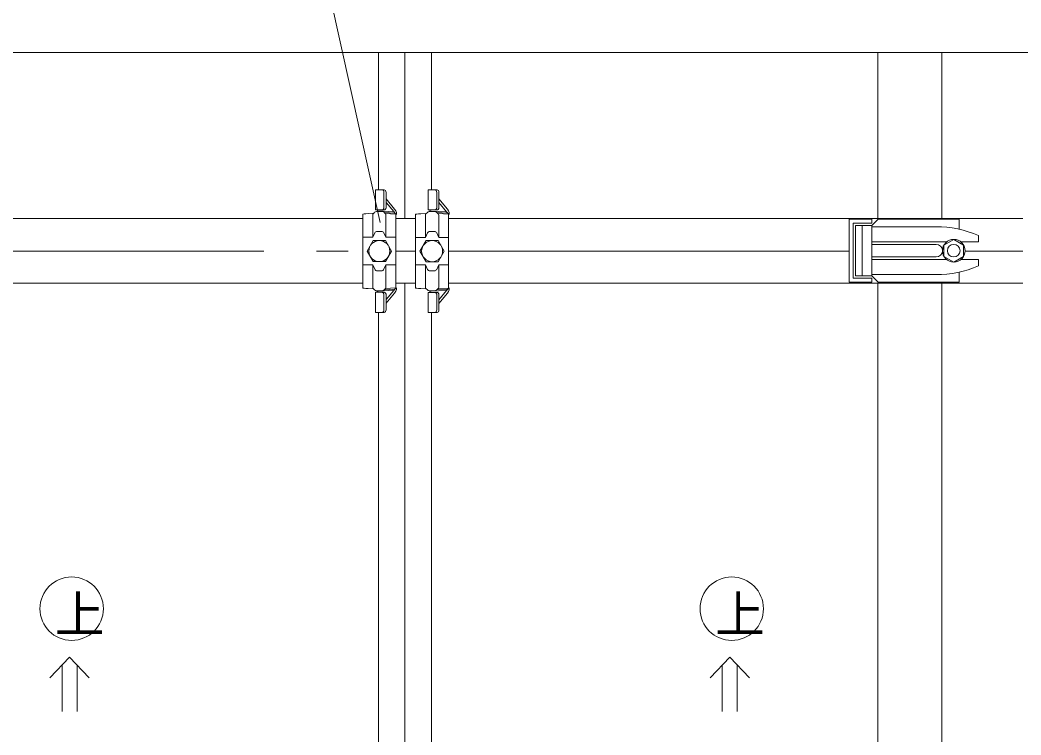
# Model space of a CAD drawing. Units: millimetres, scale not verified. Extents: x -10062 to 10062, y -6938 to 6938.
# Drawn here: x 6411 to 7169, y -887 to -345 of the extents above; entities that cross this region are included whole.
import ezdxf
from ezdxf.enums import TextEntityAlignment as Align

# ---------------------------------------------------------------- set-up
doc = ezdxf.new("R2010")
doc.units = ezdxf.units.MM
doc.header["$LTSCALE"] = 40
doc.linetypes.add('DASHED1', pattern=[1.8, 1.2, -0.6])
doc.linetypes.add('DOUBLE_CHAIN2', pattern=[12.8, 9, -1, 0.6, -0.6, 0.6, -1])
for name, color, linetype, lineweight in [('0-1_(3m)標準ｱﾄﾞﾌﾗッﾄ', 4, 'Continuous', 5), ('0-F__A-8_補助材１', 1, 'Continuous', 9), ('1-3_KANAGU', 2, 'Continuous', 9), ('1-8_ｱﾄﾞﾌﾗッﾄ', 7, 'Continuous', 9), ('1-B_仮囲い', 7, 'Continuous', 9), ('1-C_図面枠', 7, 'Continuous', 9)]:
    doc.layers.add(name, color=color, linetype=linetype, lineweight=lineweight)
doc.styles.add('@ＭＳ ゴシック', font='')
doc.styles.get('@ＭＳ ゴシック').set_extended_font_data('@MS Gothic')

msp = doc.modelspace()

# ---------------------------------------------------------------- linework, layer by layer
at = {"layer": '0-1_(3m)標準ｱﾄﾞﾌﾗッﾄ', "color": 7, "lineweight": 9}
for p, q in [((6682.81, -370.16), (6682.81, -474.05)), ((6702.81, -370.16), (6702.81, -495.86)), ((6722.81, -370.16), (6722.81, -474.1)), ((6702.81, -544.76), (6702.81, -1845.88)), ((6682.81, -566.87), (6682.81, -1824.1)), ((6722.81, -566.92), (6722.81, -1824.15))]:
    msp.add_line(p, q, dxfattribs=at)
at = {"layer": '0-F__A-8_補助材１'}
for p, q in [((7039.39, -496.38), (7039.39, -543.94)), ((7056.52, -496.38), (7039.39, -496.38)), ((7042.24, -499.23), (7042.24, -541.08)), ((7056.52, -499.23), (7042.24, -499.23)), ((7056.52, -501.14), (7061.27, -496.38)), ((7056.52, -496.38), (7056.52, -499.23)), ((7122.64, -496.38), (7061.27, -496.38)), ((7122.64, -496.38), (7122.64, -503.98)), ((7044.14, -501.14), (7044.14, -539.19)), ((7056.52, -501.14), (7044.14, -501.14)), ((7056.52, -501.14), (7056.52, -539.19)), ((7106.16, -502.08), (7056.52, -502.08)), ((7113.13, -513.49), (7056.52, -513.49)), ((7056.52, -515.4), (7105.23, -515.4)), ((7137.27, -513.49), (7123.9, -513.49)), ((7137.27, -508.74), (7137.27, -513.49)), ((7056.52, -524.91), (7105.23, -524.91)), ((7056.52, -526.81), (7113.13, -526.81)), ((7123.9, -526.81), (7137.27, -526.81)), ((7137.27, -526.81), (7137.27, -531.57)), ((7056.52, -538.23), (7106.16, -538.23)), ((7122.64, -536.33), (7122.64, -543.94)), ((7039.39, -543.94), (7056.52, -543.94)), ((7042.24, -541.08), (7056.52, -541.08)), ((7044.14, -539.19), (7056.52, -539.19)), ((7056.52, -539.19), (7061.27, -543.94)), ((7056.52, -541.08), (7056.52, -543.94)), ((7061.27, -543.94), (7122.64, -543.94))]:
    msp.add_line(p, q, dxfattribs=at)
at = {"layer": '0-F__A-8_補助材１', "linetype": 'DASHED1'}
msp.add_line((7049.12, -501.14), (7049.12, -539.19), dxfattribs=at)
at = {"layer": '0-F__A-8_補助材１'}
msp.add_lwpolyline([(7125.93, -515.87), (7118.51, -511.59), (7111.1, -515.87), (7111.1, -524.44), (7118.51, -528.72), (7125.93, -524.44)], close=True, dxfattribs=at)
for radius in [8.56, 4.76]:
    msp.add_circle((7118.51, -520.16), radius, dxfattribs=at)
for centre, radius, start, end in [((7106.01, -578.66), 76.59, 65.915, 90.76), ((7105.23, -520.16), 4.76, 270, 90), ((7106.01, -461.66), 76.59, 269.24, 294.085)]:
    msp.add_arc(centre, radius, start, end, dxfattribs=at)
at = {"layer": '1-3_KANAGU'}
for p, q in [((6680.51, -474.04), (6687.12, -474.04)), ((6680.51, -489.25), (6680.51, -474.04)), ((6686.91, -476.04), (6686.91, -478.97)), ((6688.54, -476.04), (6688.54, -480.92)), ((6720.51, -474.1), (6727.12, -474.1)), ((6720.51, -489.3), (6720.51, -474.1)), ((6726.91, -476.1), (6726.91, -479.02)), ((6728.54, -476.1), (6728.54, -480.98)), ((6695.02, -488.71), (6688.54, -480.92)), ((6694.29, -490.59), (6688.54, -483.68)), ((6735.02, -488.77), (6728.54, -480.98)), ((6734.29, -490.64), (6728.54, -483.74)), ((6670.91, -548.31), (6670.91, -492.6)), ((6674.84, -492.1), (6679.04, -491.85)), ((6679.81, -491.1), (6678.72, -492.16)), ((6680.51, -489.25), (6681.02, -489.25)), ((6682.79, -490.08), (6693.69, -490.78)), ((6687.01, -491.1), (6688.1, -492.16)), ((6687.07, -491.16), (6695.28, -491.69)), ((6687.96, -492.02), (6695.91, -492.53)), ((6695.91, -548.34), (6695.91, -492.53)), ((6710.91, -548.36), (6710.91, -492.66)), ((6714.84, -492.16), (6719.04, -491.9)), ((6719.81, -491.15), (6718.72, -492.21)), ((6720.51, -489.3), (6721.02, -489.3)), ((6722.79, -490.14), (6733.69, -490.84)), ((6727.01, -491.15), (6728.1, -492.21)), ((6727.07, -491.22), (6735.28, -491.75)), ((6727.96, -492.08), (6735.91, -492.59)), ((6735.91, -548.4), (6735.91, -492.59)), ((6678.41, -492.88), (6678.41, -509.99)), ((6688.41, -492.88), (6688.41, -509.99)), ((6718.41, -492.93), (6718.41, -510.04)), ((6728.41, -492.93), (6728.41, -510.04)), ((6679.94, -506.68), (6678.41, -509.99)), ((6681.76, -505.52), (6685.06, -505.52)), ((6719.94, -506.74), (6718.41, -510.04)), ((6721.76, -505.58), (6725.06, -505.58)), ((6670.91, -509.99), (6678.41, -509.99)), ((6710.91, -510.04), (6718.41, -510.04)), ((6670.91, -530.92), (6678.41, -530.92)), ((6679.94, -534.23), (6678.41, -530.92)), ((6678.41, -548.04), (6678.41, -530.92)), ((6681.76, -535.39), (6685.06, -535.39)), ((6688.41, -548.04), (6688.41, -530.92)), ((6710.91, -530.98), (6718.41, -530.98)), ((6719.94, -534.29), (6718.41, -530.98)), ((6718.41, -548.09), (6718.41, -530.98)), ((6721.76, -535.45), (6725.06, -535.45)), ((6728.41, -548.09), (6728.41, -530.98)), ((6674.84, -548.81), (6679.04, -549.06)), ((6679.81, -549.82), (6678.72, -548.76)), ((6680.51, -551.66), (6681.02, -551.66)), ((6680.51, -551.66), (6680.51, -566.86)), ((6682.79, -550.83), (6693.69, -550.12)), ((6687.01, -549.82), (6688.1, -548.76)), ((6687.07, -549.75), (6695.28, -549.22)), ((6687.96, -548.89), (6695.91, -548.38)), ((6694.29, -550.32), (6688.54, -557.23)), ((6695.02, -552.2), (6688.54, -559.99)), ((6714.84, -548.86), (6719.04, -549.12)), ((6719.81, -549.87), (6718.72, -548.81)), ((6720.51, -551.72), (6721.02, -551.72)), ((6720.51, -551.72), (6720.51, -566.92)), ((6722.79, -550.89), (6733.69, -550.18)), ((6727.01, -549.87), (6728.1, -548.81)), ((6727.07, -549.81), (6735.28, -549.28)), ((6727.96, -548.95), (6735.91, -548.44)), ((6734.29, -550.38), (6728.54, -557.29)), ((6735.02, -552.26), (6728.54, -560.05)), ((6688.54, -564.86), (6688.54, -559.99)), ((6728.54, -564.92), (6728.54, -560.05)), ((6680.51, -566.86), (6687.12, -566.86)), ((6686.91, -564.86), (6686.91, -561.94)), ((6720.51, -566.92), (6727.12, -566.92)), ((6726.91, -564.92), (6726.91, -562))]:
    msp.add_line(p, q, dxfattribs=at)
at = {"layer": '1-3_KANAGU', "linetype": 'DASHED1'}
for p, q in [((6686.91, -478.97), (6686.91, -487.25)), ((6688.54, -480.92), (6688.54, -487.25)), ((6726.91, -479.02), (6726.91, -487.3)), ((6728.54, -480.98), (6728.54, -487.3)), ((6681.02, -489.25), (6687.12, -489.25)), ((6721.02, -489.3), (6727.12, -489.3)), ((6681.02, -551.66), (6687.12, -551.66)), ((6721.02, -551.72), (6727.12, -551.72)), ((6686.91, -561.94), (6686.91, -553.66)), ((6688.54, -559.99), (6688.54, -553.66)), ((6726.91, -562), (6726.91, -553.72)), ((6728.54, -560.05), (6728.54, -553.72))]:
    msp.add_line(p, q, dxfattribs=at)
at = {"layer": '1-3_KANAGU', "color": 4, "lineweight": 5}
for p, q in [((6674.21, -520.46), (6678.81, -512.49)), ((6678.81, -512.49), (6688.01, -512.49)), ((6688.01, -512.49), (6692.61, -520.46)), ((6714.21, -520.51), (6718.81, -512.54)), ((6718.81, -512.54), (6728.01, -512.54)), ((6728.01, -512.54), (6732.61, -520.51)), ((6678.81, -528.42), (6674.21, -520.46)), ((6692.61, -520.46), (6688.01, -528.42)), ((6718.81, -528.48), (6714.21, -520.51)), ((6732.61, -520.51), (6728.01, -528.48)), ((6688.01, -528.42), (6678.81, -528.42)), ((6728.01, -528.48), (6718.81, -528.48))]:
    msp.add_line(p, q, dxfattribs=at)
at = {"layer": '1-3_KANAGU'}
for points in [[(6686.88, -506.68), (6688.41, -509.99), (6695.91, -509.99)], [(6726.88, -506.74), (6728.41, -510.04), (6735.91, -510.04)], [(6686.88, -534.23), (6688.41, -530.92), (6695.91, -530.92)], [(6726.88, -534.29), (6728.41, -530.98), (6735.91, -530.98)]]:
    msp.add_lwpolyline(points, dxfattribs=at)
at = {"layer": '1-3_KANAGU', "color": 4, "lineweight": 5}
for centre in [(6683.41, -520.46), (6723.41, -520.51)]:
    msp.add_circle(centre, 7.97, dxfattribs=at)
at = {"layer": '1-3_KANAGU'}
for centre, radius, start, end in [((6679.41, -492.88), 1, 134.006, 180), ((6681.41, -492.75), 2.3, 93.937, 134.006), ((6681.02, -490.48), 1.24, 2.469, 90), ((6685.41, -492.75), 2.3, 45.994, 89.995), ((6687.41, -492.88), 1, 0, 45.994), ((6719.41, -492.93), 1, 134.006, 180), ((6721.41, -492.81), 2.3, 93.937, 134.006), ((6721.02, -490.54), 1.24, 2.469, 90), ((6725.41, -492.81), 2.3, 45.994, 89.995), ((6727.41, -492.93), 1, 0, 45.994), ((6681.76, -507.52), 2, 90, 155.142), ((6685.06, -507.52), 2, 24.858, 90), ((6721.76, -507.58), 2, 90, 155.142), ((6725.06, -507.58), 2, 24.858, 90), ((6681.76, -533.39), 2, 204.858, 270), ((6685.06, -533.39), 2, 270, 335.142), ((6721.76, -533.45), 2, 204.858, 270), ((6725.06, -533.45), 2, 270, 335.142), ((6679.41, -548.04), 1, 180, 225.994), ((6681.41, -548.16), 2.3, 225.994, 266.063), ((6681.02, -550.43), 1.24, 270, 357.531), ((6685.41, -548.16), 2.3, 270.005, 314.006), ((6687.41, -548.04), 1, 314.006, 0), ((6719.41, -548.09), 1, 180, 225.994), ((6721.41, -548.22), 2.3, 225.994, 266.063), ((6721.02, -550.48), 1.24, 270, 357.531), ((6725.41, -548.22), 2.3, 270.005, 314.006), ((6727.41, -548.09), 1, 314.006, 0)]:
    msp.add_arc(centre, radius, start, end, dxfattribs=at)
for centre, major_axis, ratio, start_param, end_param in [((6685.5, -476.04), (0, 2), 0.707001, 4.712389, 6.283185), ((6687.12, -476.04), (0, 2), 0.707001, 4.712389, 6.283185), ((6725.5, -476.1), (0, 2), 0.707001, 4.712389, 6.283185), ((6727.12, -476.1), (0, 2), 0.707001, 4.712389, 6.283185), ((6700.91, -492.6), (-30, 0), 0.033603, 5.765587, 6.283185), ((6683.41, -490.52), (-2.93, 0), 0.034045, 3.960841, 5.540429), ((6694.16, -490.78), (1.74, -1.85), 0.087542, 0, 1.591424), ((6692.08, -490.38), (3.75, -3.22), 0.663063, 0.040152, 1.33633), ((6740.91, -492.66), (-30, 0), 0.033603, 5.765587, 6.283185), ((6723.41, -490.58), (-2.93, 0), 0.034045, 3.960841, 5.540429), ((6734.16, -490.84), (1.74, -1.85), 0.087542, 0, 1.591424), ((6732.08, -490.44), (3.75, -3.22), 0.663063, 0.040152, 1.33633), ((6700.91, -548.31), (-30, 0), 0.033604, 6.283185, 6.800777), ((6683.41, -550.39), (-2.93, 0), 0.034055, 0.742708, 2.322385), ((6694.16, -550.13), (1.74, 1.85), 0.087549, 4.691762, 6.283185), ((6692.08, -550.53), (3.75, 3.22), 0.663063, 4.946855, 6.243033), ((6740.91, -548.36), (-30, 0), 0.033604, 6.283185, 6.800777), ((6723.41, -550.44), (-2.93, 0), 0.034055, 0.742708, 2.322385), ((6734.16, -550.19), (1.74, 1.85), 0.087549, 4.691762, 6.283185), ((6732.08, -550.59), (3.75, 3.22), 0.663063, 4.946855, 6.243033), ((6685.5, -564.86), (0, 2), 0.707001, 3.141593, 4.712389), ((6687.12, -564.86), (0, 2), 0.707001, 3.141593, 4.712389), ((6725.5, -564.92), (0, 2), 0.707001, 3.141593, 4.712389), ((6727.12, -564.92), (0, 2), 0.707001, 3.141593, 4.712389)]:
    msp.add_ellipse(centre, major_axis=major_axis, ratio=ratio, start_param=start_param, end_param=end_param, dxfattribs=at)
at = {"layer": '1-3_KANAGU', "linetype": 'DASHED1'}
for centre, start_param, end_param in [((6685.5, -487.25), 3.141593, 4.712389), ((6687.12, -487.25), 3.141593, 4.712389), ((6725.5, -487.3), 3.141593, 4.712389), ((6727.12, -487.3), 3.141593, 4.712389), ((6685.5, -553.66), 4.712389, 6.283185), ((6687.12, -553.66), 4.712389, 6.283185), ((6725.5, -553.72), 4.712389, 6.283185), ((6727.12, -553.72), 4.712389, 6.283185)]:
    msp.add_ellipse(centre, major_axis=(0, 2), ratio=0.707001, start_param=start_param, end_param=end_param, dxfattribs=at)
at = {"layer": '1-8_ｱﾄﾞﾌﾗッﾄ'}
for p, q in [((6702.81, -370.16), (6202.81, -370.16)), ((7202.81, -370.16), (6702.81, -370.16))]:
    msp.add_line(p, q, dxfattribs=at)
at = {"layer": '1-B_仮囲い'}
for p, q in [((7061, -495.16), (7061, -370.16)), ((7109.6, -495.16), (7109.6, -370.16)), ((6235.91, -495.86), (6670.91, -495.86)), ((6695.91, -495.86), (6710.91, -495.86)), ((6735.91, -495.86), (7170.91, -495.86)), ((6695.91, -520.44), (6710.91, -520.44)), ((7127.31, -520.44), (7170.91, -520.46)), ((6235.91, -544.76), (6670.91, -544.76)), ((6695.91, -544.76), (6710.91, -544.76)), ((6735.91, -544.76), (7170.91, -544.76)), ((7061, -544.46), (7061, -1151.83)), ((7061, -544.46), (7061, -1151.83)), ((7061, -1150.08), (7061, -545.16)), ((7109.6, -1150.08), (7109.6, -545.16)), ((6448.81, -828.06), (6433.89, -843.74)), ((6443.13, -833.83), (6443.13, -869.05)), ((6448.81, -828.06), (6463.73, -843.74)), ((6454.49, -833.83), (6454.49, -869.05)), ((6948.81, -828.06), (6933.89, -843.74)), ((6943.13, -833.83), (6943.13, -869.05)), ((6948.81, -828.06), (6963.73, -843.74)), ((6954.49, -833.83), (6954.49, -869.05))]:
    msp.add_line(p, q, dxfattribs=at)
at = {"layer": '1-B_仮囲い', "linetype": 'DOUBLE_CHAIN2'}
for p, q in [((6235.91, -520.5), (6670.91, -520.46)), ((6735.91, -520.5), (7039.39, -520.5))]:
    msp.add_line(p, q, dxfattribs=at)
at = {"layer": '1-B_仮囲い'}
for centre in [(6450.35, -791.29), (6950.35, -791.29)]:
    msp.add_circle(centre, 24.02, dxfattribs=at)
at = {"layer": '1-C_図面枠'}
msp.add_line((6684.07, -498.83), (6493.8, 363.16), dxfattribs=at)

# ---------------------------------------------------------------- texts
at = {"layer": '1-B_仮囲い', "style": '@ＭＳ ゴシック'}
for p in [(6433.93, -776.18), (6933.93, -776.18)]:
    msp.add_text('上', height=27.59, rotation=270, dxfattribs=at).set_placement(p, align=Align.BOTTOM_LEFT)

doc.saveas('drawing.dxf')
